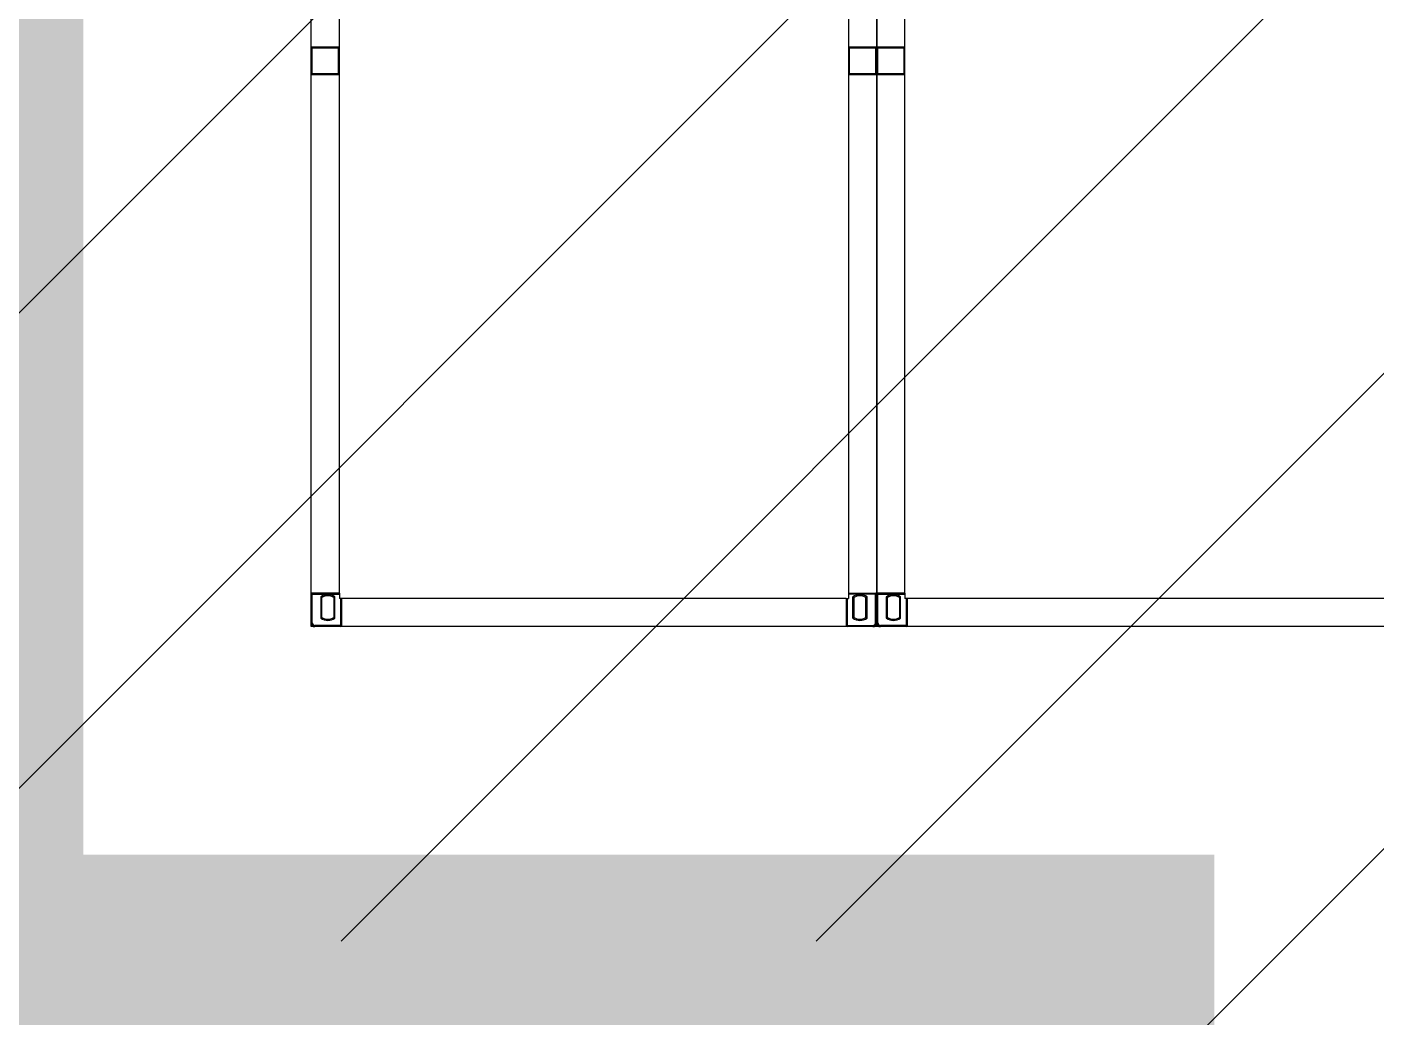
# Model space of a CAD drawing. Header units: millimetres. Extents: x 4133871 to 4440428, y -545651 to -495191.
# Drawn here: x 4434452.8 to 4434882.1, y -501207.2 to -500892.3 of the extents above; entities that cross this region are included whole.
import ezdxf

# ---------------------------------------------------------------- set-up
doc = ezdxf.new("R2010")
doc.units = ezdxf.units.MM
doc.header["$LTSCALE"] = 60
doc.layers.add('3', color=3, linetype='Continuous')

# ---------------------------------------------------------------- blocks, each defined once
blk = doc.blocks.new('KEY PLAN_NEW')
at = {"color": 253}
for p, q in [((-1460.86, -1608.38), (-1460.86, -1495.5)), ((-1406.86, -1495.5), (-1406.86, -1608.38)), ((-1400.86, -1608.38), (-1400.86, -1495.5)), ((-1463.86, -1550.44), (-1463.86, -1553.44)), ((-1463.86, -1550.44), (-1460.86, -1550.44)), ((-1463.74, -1553.32), (-1463.74, -1550.56)), ((-1463.74, -1550.56), (-1460.98, -1550.56)), ((-1460.98, -1550.56), (-1460.98, -1553.32)), ((-1460.98, -1550.56), (-1460.98, -1553.32)), ((-1460.86, -1553.44), (-1460.86, -1550.44)), ((-1406.86, -1550.44), (-1406.86, -1553.44)), ((-1406.86, -1550.44), (-1403.86, -1550.44)), ((-1406.74, -1553.32), (-1406.74, -1550.56)), ((-1406.74, -1550.56), (-1403.98, -1550.56)), ((-1403.98, -1550.56), (-1403.98, -1553.32)), ((-1403.98, -1550.56), (-1403.98, -1553.32)), ((-1403.86, -1553.44), (-1403.86, -1550.44)), ((-1403.86, -1550.44), (-1403.86, -1553.44)), ((-1403.86, -1550.44), (-1400.86, -1550.44)), ((-1403.74, -1553.32), (-1403.74, -1550.56)), ((-1403.74, -1550.56), (-1400.98, -1550.56)), ((-1400.98, -1550.56), (-1400.98, -1553.32)), ((-1400.98, -1550.56), (-1400.98, -1553.32)), ((-1400.86, -1553.44), (-1400.86, -1550.44)), ((-1460.86, -1553.44), (-1463.86, -1553.44)), ((-1460.98, -1553.32), (-1463.74, -1553.32)), ((-1403.86, -1553.44), (-1406.86, -1553.44)), ((-1403.98, -1553.32), (-1406.74, -1553.32)), ((-1400.86, -1553.44), (-1403.86, -1553.44)), ((-1400.98, -1553.32), (-1403.74, -1553.32)), ((-1460.86, -1608.38), (-1460.86, -1608.94)), ((-1406.86, -1608.38), (-1406.86, -1608.94)), ((-1400.86, -1608.38), (-1400.86, -1608.94)), ((-1460.62, -1608.94), (-1460.86, -1608.94)), ((-1407.1, -1608.94), (-1460.62, -1608.94)), ((-1407.1, -1608.94), (-1406.86, -1608.94)), ((-1400.62, -1608.94), (-1400.86, -1608.94)), ((-1347.1, -1608.94), (-1400.62, -1608.94))]:
    blk.add_line(p, q, dxfattribs=at)
at = {"color": 253, "linetype": 'Continuous'}
for p, q in [((-1460.86, -1608.38), (-1463.86, -1608.38)), ((-1463.74, -1608.38), (-1463.74, -1608.5)), ((-1406.86, -1608.38), (-1403.86, -1608.38)), ((-1403.98, -1608.38), (-1403.98, -1608.5)), ((-1400.86, -1608.38), (-1403.86, -1608.38)), ((-1403.74, -1608.38), (-1403.74, -1608.5)), ((-1463.74, -1608.5), (-1463.86, -1608.5)), ((-1463.74, -1608.5), (-1460.86, -1608.5)), ((-1463.74, -1611.53), (-1463.74, -1608.5)), ((-1462.84, -1608.78), (-1462.84, -1611.04)), ((-1462.72, -1610.98), (-1462.72, -1608.85)), ((-1461.45, -1608.85), (-1461.45, -1610.98)), ((-1461.33, -1611.04), (-1461.33, -1608.78)), ((-1460.74, -1608.94), (-1460.74, -1611.82)), ((-1460.62, -1608.94), (-1460.62, -1611.94)), ((-1407.1, -1608.94), (-1407.1, -1611.94)), ((-1406.98, -1608.94), (-1406.98, -1611.82)), ((-1403.98, -1608.5), (-1406.86, -1608.5)), ((-1406.4, -1611.04), (-1406.4, -1608.78)), ((-1406.28, -1608.85), (-1406.28, -1610.98)), ((-1405.01, -1610.98), (-1405.01, -1608.85)), ((-1404.89, -1608.78), (-1404.89, -1611.04)), ((-1403.98, -1608.5), (-1403.86, -1608.5)), ((-1403.98, -1611.53), (-1403.98, -1608.5)), ((-1403.74, -1608.5), (-1403.86, -1608.5)), ((-1403.74, -1608.5), (-1400.86, -1608.5)), ((-1403.74, -1611.53), (-1403.74, -1608.5)), ((-1402.84, -1608.78), (-1402.84, -1611.04)), ((-1402.72, -1610.98), (-1402.72, -1608.85)), ((-1401.45, -1608.85), (-1401.45, -1610.98)), ((-1401.33, -1611.04), (-1401.33, -1608.78)), ((-1400.74, -1608.94), (-1400.74, -1611.82)), ((-1400.62, -1608.94), (-1400.62, -1611.94)), ((-1463.74, -1611.53), (-1463.86, -1611.53)), ((-1463.74, -1611.82), (-1463.74, -1611.82)), ((-1463.74, -1611.82), (-1463.74, -1611.82)), ((-1463.45, -1611.82), (-1463.45, -1611.94)), ((-1460.74, -1611.82), (-1463.45, -1611.82)), ((-1460.74, -1611.94), (-1460.74, -1611.82)), ((-1460.62, -1611.82), (-1460.74, -1611.82)), ((-1407.1, -1611.82), (-1406.98, -1611.82)), ((-1406.98, -1611.94), (-1406.98, -1611.82)), ((-1406.98, -1611.82), (-1404.27, -1611.82)), ((-1404.27, -1611.82), (-1404.27, -1611.94)), ((-1403.98, -1611.53), (-1403.86, -1611.53)), ((-1403.98, -1611.82), (-1403.98, -1611.82)), ((-1403.98, -1611.82), (-1403.98, -1611.82)), ((-1403.74, -1611.53), (-1403.86, -1611.53)), ((-1403.74, -1611.82), (-1403.74, -1611.82)), ((-1403.74, -1611.82), (-1403.74, -1611.82)), ((-1403.45, -1611.82), (-1403.45, -1611.94)), ((-1400.74, -1611.82), (-1403.45, -1611.82)), ((-1400.74, -1611.94), (-1400.74, -1611.82)), ((-1400.62, -1611.82), (-1400.74, -1611.82))]:
    blk.add_line(p, q, dxfattribs=at)
at = {"color": 253}
for points in [[(-1463.86, -1491.94), (-1403.86, -1491.94), (-1403.86, -1611.94), (-1463.86, -1611.94)], [(-1403.86, -1491.94), (-1343.86, -1491.94), (-1343.86, -1611.94), (-1403.86, -1611.94)]]:
    blk.add_lwpolyline(points, close=True, dxfattribs=at)
at = {"color": 253, "linetype": 'Continuous'}
for centre, radius, start, end in [((-1463.74, -1608.5), 0.12, 90, 180), ((-1403.98, -1608.5), 0.12, 0, 90), ((-1403.74, -1608.5), 0.12, 90, 180), ((-1462.08, -1609.91), 1.36, 56.2792, 123.7208), ((-1462.08, -1609.91), 1.24, 59.1964, 120.8036), ((-1405.64, -1609.91), 1.36, 56.2792, 123.7208), ((-1405.64, -1609.91), 1.24, 59.1964, 120.8036), ((-1402.08, -1609.91), 1.36, 56.2792, 123.7208), ((-1402.08, -1609.91), 1.24, 59.1964, 120.8036), ((-1462.08, -1609.91), 1.36, 236.2792, 303.7208), ((-1462.08, -1609.91), 1.24, 239.1964, 300.8036), ((-1405.64, -1609.91), 1.36, 236.2792, 303.7208), ((-1405.64, -1609.91), 1.24, 239.1964, 300.8036), ((-1402.08, -1609.91), 1.36, 236.2792, 303.7208), ((-1402.08, -1609.91), 1.24, 239.1964, 300.8036), ((-1463.45, -1611.53), 0.41, 180, 270), ((-1463.45, -1611.53), 0.29, 180, 270), ((-1460.74, -1611.82), 0.12, 270, 0), ((-1406.98, -1611.82), 0.12, 180, 270), ((-1404.27, -1611.53), 0.41, 270, 0), ((-1404.27, -1611.53), 0.29, 270, 0), ((-1403.45, -1611.53), 0.41, 180, 270), ((-1403.45, -1611.53), 0.29, 180, 270), ((-1400.74, -1611.82), 0.12, 270, 0)]:
    blk.add_arc(centre, radius, start, end, dxfattribs=at)
for points, knots in [([(-1462.84, -1608.78), (-1462.84, -1608.78, 46), (-1462.84, -1608.78, 46), (-1462.83, -1608.78, 46), (-1462.83, -1608.78, 46), (-1462.83, -1608.78, 46), (-1462.83, -1608.79, 46), (-1462.83, -1608.79, 46), (-1462.82, -1608.79, 46), (-1462.82, -1608.79, 46), (-1462.81, -1608.8, 46), (-1462.81, -1608.8, 46), (-1462.8, -1608.8, 46), (-1462.8, -1608.8, 46), (-1462.8, -1608.8, 46), (-1462.8, -1608.8, 46), (-1462.79, -1608.81, 46), (-1462.79, -1608.81, 46), (-1462.79, -1608.81, 46), (-1462.79, -1608.81, 46), (-1462.78, -1608.81, 46), (-1462.78, -1608.82, 46), (-1462.77, -1608.82, 46), (-1462.77, -1608.82, 46), (-1462.76, -1608.82, 46), (-1462.76, -1608.82, 46), (-1462.76, -1608.82, 46), (-1462.76, -1608.82, 46), (-1462.76, -1608.83, 46), (-1462.76, -1608.83, 46), (-1462.75, -1608.83, 46), (-1462.75, -1608.83, 46), (-1462.74, -1608.83, 46), (-1462.74, -1608.83, 46), (-1462.74, -1608.84, 46), (-1462.74, -1608.84, 46), (-1462.74, -1608.84, 46), (-1462.74, -1608.84, 46), (-1462.73, -1608.84, 46), (-1462.73, -1608.84, 46), (-1462.73, -1608.84, 46), (-1462.73, -1608.84, 46), (-1462.73, -1608.84, 46), (-1462.72, -1608.84, 46), (-1462.72, -1608.85, 46), (-1462.72, -1608.85, 46), (-1462.72, -1608.85, 46), (-1462.72, -1608.85, 46), (-1462.72, -1608.85, 46), (-1462.72, -1608.85, 46), (-1462.72, -1608.85, 46), (-1462.72, -1608.85, 46), (-1462.72, -1608.85, 46), (-1462.72, -1608.85, 46)], [0, 0, 0, 0, 0.00782, 0.00782, 0.015639, 0.031279, 0.031279, 0.062557, 0.062557, 0.125114, 0.125114, 0.187671, 0.187671, 0.21895, 0.21895, 0.234589, 0.234589, 0.250228, 0.250228, 0.312785, 0.312785, 0.375342, 0.375342, 0.437899, 0.437899, 0.453538, 0.453538, 0.469178, 0.469178, 0.500456, 0.500456, 0.563013, 0.563013, 0.62557, 0.62557, 0.641209, 0.641209, 0.656849, 0.656849, 0.688127, 0.688127, 0.750684, 0.750684, 0.813241, 0.813241, 0.828881, 0.828881, 0.84452, 0.84452, 0.875798, 0.875798, 0.938355, 1, 1, 1, 1]), ([(-1461.45, -1608.85), (-1461.45, -1608.85, 46), (-1461.45, -1608.85, 46), (-1461.45, -1608.85, 46), (-1461.44, -1608.85, 46), (-1461.44, -1608.85, 46), (-1461.44, -1608.85, 46), (-1461.44, -1608.85, 46), (-1461.44, -1608.85, 46), (-1461.44, -1608.85, 46), (-1461.44, -1608.84, 46), (-1461.44, -1608.84, 46), (-1461.43, -1608.84, 46), (-1461.43, -1608.84, 46), (-1461.43, -1608.84, 46), (-1461.43, -1608.84, 46), (-1461.43, -1608.84, 46), (-1461.43, -1608.84, 46), (-1461.43, -1608.84, 46), (-1461.43, -1608.84, 46), (-1461.42, -1608.83, 46), (-1461.42, -1608.83, 46), (-1461.41, -1608.83, 46), (-1461.41, -1608.83, 46), (-1461.41, -1608.83, 46), (-1461.41, -1608.83, 46), (-1461.4, -1608.82, 46), (-1461.4, -1608.82, 46), (-1461.4, -1608.82, 46), (-1461.4, -1608.82, 46), (-1461.4, -1608.82, 46), (-1461.39, -1608.82, 46), (-1461.39, -1608.82, 46), (-1461.38, -1608.81, 46), (-1461.38, -1608.81, 46), (-1461.37, -1608.81, 46), (-1461.37, -1608.81, 46), (-1461.37, -1608.81, 46), (-1461.37, -1608.8, 46), (-1461.37, -1608.8, 46), (-1461.36, -1608.8, 46), (-1461.36, -1608.8, 46), (-1461.36, -1608.8, 46), (-1461.35, -1608.8, 46), (-1461.35, -1608.79, 46), (-1461.34, -1608.79, 46), (-1461.34, -1608.79, 46), (-1461.33, -1608.79, 46), (-1461.33, -1608.78, 46), (-1461.33, -1608.78, 46), (-1461.33, -1608.78, 46), (-1461.33, -1608.78, 46), (-1461.33, -1608.78, 46), (-1461.33, -1608.78, 46)], [0, 0, 0, 0, 0.06206, 0.12459, 0.12459, 0.155854, 0.155854, 0.171487, 0.171487, 0.187119, 0.187119, 0.249648, 0.249648, 0.312178, 0.312178, 0.343442, 0.343442, 0.359075, 0.359075, 0.374707, 0.374707, 0.437236, 0.437236, 0.499766, 0.499766, 0.53103, 0.53103, 0.546663, 0.546663, 0.562295, 0.562295, 0.624824, 0.624824, 0.687353, 0.687353, 0.749883, 0.749883, 0.765515, 0.765515, 0.781147, 0.781147, 0.812412, 0.812412, 0.874941, 0.874941, 0.937471, 0.937471, 0.968735, 0.968735, 0.984368, 0.992184, 0.992184, 1, 1, 1, 1]), ([(-1406.28, -1608.85), (-1406.28, -1608.85, 46), (-1406.28, -1608.85, 46), (-1406.28, -1608.85, 46), (-1406.28, -1608.85, 46), (-1406.28, -1608.85, 46), (-1406.28, -1608.85, 46), (-1406.28, -1608.85, 46), (-1406.28, -1608.85, 46), (-1406.28, -1608.85, 46), (-1406.28, -1608.84, 46), (-1406.29, -1608.84, 46), (-1406.29, -1608.84, 46), (-1406.29, -1608.84, 46), (-1406.29, -1608.84, 46), (-1406.29, -1608.84, 46), (-1406.3, -1608.84, 46), (-1406.3, -1608.84, 46), (-1406.3, -1608.84, 46), (-1406.3, -1608.84, 46), (-1406.3, -1608.83, 46), (-1406.3, -1608.83, 46), (-1406.31, -1608.83, 46), (-1406.31, -1608.83, 46), (-1406.32, -1608.83, 46), (-1406.32, -1608.83, 46), (-1406.32, -1608.82, 46), (-1406.32, -1608.82, 46), (-1406.32, -1608.82, 46), (-1406.32, -1608.82, 46), (-1406.33, -1608.82, 46), (-1406.33, -1608.82, 46), (-1406.34, -1608.82, 46), (-1406.34, -1608.81, 46), (-1406.35, -1608.81, 46), (-1406.35, -1608.81, 46), (-1406.35, -1608.81, 46), (-1406.35, -1608.81, 46), (-1406.36, -1608.8, 46), (-1406.36, -1608.8, 46), (-1406.36, -1608.8, 46), (-1406.36, -1608.8, 46), (-1406.37, -1608.8, 46), (-1406.37, -1608.8, 46), (-1406.38, -1608.79, 46), (-1406.38, -1608.79, 46), (-1406.39, -1608.79, 46), (-1406.39, -1608.79, 46), (-1406.39, -1608.78, 46), (-1406.39, -1608.78, 46), (-1406.39, -1608.78, 46), (-1406.4, -1608.78, 46), (-1406.4, -1608.78, 46), (-1406.4, -1608.78, 46)], [0, 0, 0, 0, 0.06206, 0.12459, 0.12459, 0.155854, 0.155854, 0.171487, 0.171487, 0.187119, 0.187119, 0.249648, 0.249648, 0.312178, 0.312178, 0.343442, 0.343442, 0.359075, 0.359075, 0.374707, 0.374707, 0.437236, 0.437236, 0.499766, 0.499766, 0.53103, 0.53103, 0.546663, 0.546663, 0.562295, 0.562295, 0.624824, 0.624824, 0.687353, 0.687353, 0.749883, 0.749883, 0.765515, 0.765515, 0.781147, 0.781147, 0.812412, 0.812412, 0.874941, 0.874941, 0.937471, 0.937471, 0.968735, 0.968735, 0.984368, 0.992184, 0.992184, 1, 1, 1, 1]), ([(-1404.89, -1608.78), (-1404.89, -1608.78, 46), (-1404.89, -1608.78, 46), (-1404.89, -1608.78, 46), (-1404.89, -1608.78, 46), (-1404.89, -1608.78, 46), (-1404.89, -1608.79, 46), (-1404.9, -1608.79, 46), (-1404.9, -1608.79, 46), (-1404.91, -1608.79, 46), (-1404.91, -1608.8, 46), (-1404.92, -1608.8, 46), (-1404.92, -1608.8, 46), (-1404.92, -1608.8, 46), (-1404.93, -1608.8, 46), (-1404.93, -1608.8, 46), (-1404.93, -1608.81, 46), (-1404.93, -1608.81, 46), (-1404.93, -1608.81, 46), (-1404.94, -1608.81, 46), (-1404.94, -1608.81, 46), (-1404.95, -1608.82, 46), (-1404.95, -1608.82, 46), (-1404.96, -1608.82, 46), (-1404.96, -1608.82, 46), (-1404.96, -1608.82, 46), (-1404.96, -1608.82, 46), (-1404.96, -1608.82, 46), (-1404.97, -1608.83, 46), (-1404.97, -1608.83, 46), (-1404.97, -1608.83, 46), (-1404.97, -1608.83, 46), (-1404.98, -1608.83, 46), (-1404.98, -1608.83, 46), (-1404.99, -1608.84, 46), (-1404.99, -1608.84, 46), (-1404.99, -1608.84, 46), (-1404.99, -1608.84, 46), (-1404.99, -1608.84, 46), (-1404.99, -1608.84, 46), (-1404.99, -1608.84, 46), (-1404.99, -1608.84, 46), (-1405, -1608.84, 46), (-1405, -1608.84, 46), (-1405, -1608.85, 46), (-1405, -1608.85, 46), (-1405, -1608.85, 46), (-1405, -1608.85, 46), (-1405, -1608.85, 46), (-1405, -1608.85, 46), (-1405.01, -1608.85, 46), (-1405.01, -1608.85, 46), (-1405.01, -1608.85, 46), (-1405.01, -1608.85, 46)], [0, 0, 0, 0, 0.00782, 0.00782, 0.015639, 0.031279, 0.031279, 0.062557, 0.062557, 0.125114, 0.125114, 0.187671, 0.187671, 0.21895, 0.21895, 0.234589, 0.234589, 0.250228, 0.250228, 0.312785, 0.312785, 0.375342, 0.375342, 0.437899, 0.437899, 0.453538, 0.453538, 0.469178, 0.469178, 0.500456, 0.500456, 0.563013, 0.563013, 0.62557, 0.62557, 0.641209, 0.641209, 0.656849, 0.656849, 0.688127, 0.688127, 0.750684, 0.750684, 0.813241, 0.813241, 0.828881, 0.828881, 0.84452, 0.84452, 0.875798, 0.875798, 0.938355, 1, 1, 1, 1]), ([(-1402.84, -1608.78), (-1402.84, -1608.78, 46), (-1402.84, -1608.78, 46), (-1402.83, -1608.78, 46), (-1402.83, -1608.78, 46), (-1402.83, -1608.78, 46), (-1402.83, -1608.79, 46), (-1402.83, -1608.79, 46), (-1402.82, -1608.79, 46), (-1402.82, -1608.79, 46), (-1402.81, -1608.8, 46), (-1402.81, -1608.8, 46), (-1402.8, -1608.8, 46), (-1402.8, -1608.8, 46), (-1402.8, -1608.8, 46), (-1402.8, -1608.8, 46), (-1402.79, -1608.81, 46), (-1402.79, -1608.81, 46), (-1402.79, -1608.81, 46), (-1402.79, -1608.81, 46), (-1402.78, -1608.81, 46), (-1402.78, -1608.82, 46), (-1402.77, -1608.82, 46), (-1402.77, -1608.82, 46), (-1402.76, -1608.82, 46), (-1402.76, -1608.82, 46), (-1402.76, -1608.82, 46), (-1402.76, -1608.82, 46), (-1402.76, -1608.83, 46), (-1402.76, -1608.83, 46), (-1402.75, -1608.83, 46), (-1402.75, -1608.83, 46), (-1402.74, -1608.83, 46), (-1402.74, -1608.83, 46), (-1402.74, -1608.84, 46), (-1402.74, -1608.84, 46), (-1402.74, -1608.84, 46), (-1402.74, -1608.84, 46), (-1402.73, -1608.84, 46), (-1402.73, -1608.84, 46), (-1402.73, -1608.84, 46), (-1402.73, -1608.84, 46), (-1402.73, -1608.84, 46), (-1402.72, -1608.84, 46), (-1402.72, -1608.85, 46), (-1402.72, -1608.85, 46), (-1402.72, -1608.85, 46), (-1402.72, -1608.85, 46), (-1402.72, -1608.85, 46), (-1402.72, -1608.85, 46), (-1402.72, -1608.85, 46), (-1402.72, -1608.85, 46), (-1402.72, -1608.85, 46), (-1402.72, -1608.85, 46)], [0, 0, 0, 0, 0.00782, 0.00782, 0.015639, 0.031279, 0.031279, 0.062557, 0.062557, 0.125114, 0.125114, 0.187671, 0.187671, 0.21895, 0.21895, 0.234589, 0.234589, 0.250228, 0.250228, 0.312785, 0.312785, 0.375342, 0.375342, 0.437899, 0.437899, 0.453538, 0.453538, 0.469178, 0.469178, 0.500456, 0.500456, 0.563013, 0.563013, 0.62557, 0.62557, 0.641209, 0.641209, 0.656849, 0.656849, 0.688127, 0.688127, 0.750684, 0.750684, 0.813241, 0.813241, 0.828881, 0.828881, 0.84452, 0.84452, 0.875798, 0.875798, 0.938355, 1, 1, 1, 1]), ([(-1401.45, -1608.85), (-1401.45, -1608.85, 46), (-1401.45, -1608.85, 46), (-1401.45, -1608.85, 46), (-1401.44, -1608.85, 46), (-1401.44, -1608.85, 46), (-1401.44, -1608.85, 46), (-1401.44, -1608.85, 46), (-1401.44, -1608.85, 46), (-1401.44, -1608.85, 46), (-1401.44, -1608.84, 46), (-1401.44, -1608.84, 46), (-1401.43, -1608.84, 46), (-1401.43, -1608.84, 46), (-1401.43, -1608.84, 46), (-1401.43, -1608.84, 46), (-1401.43, -1608.84, 46), (-1401.43, -1608.84, 46), (-1401.43, -1608.84, 46), (-1401.43, -1608.84, 46), (-1401.42, -1608.83, 46), (-1401.42, -1608.83, 46), (-1401.41, -1608.83, 46), (-1401.41, -1608.83, 46), (-1401.41, -1608.83, 46), (-1401.41, -1608.83, 46), (-1401.4, -1608.82, 46), (-1401.4, -1608.82, 46), (-1401.4, -1608.82, 46), (-1401.4, -1608.82, 46), (-1401.4, -1608.82, 46), (-1401.39, -1608.82, 46), (-1401.39, -1608.82, 46), (-1401.38, -1608.81, 46), (-1401.38, -1608.81, 46), (-1401.37, -1608.81, 46), (-1401.37, -1608.81, 46), (-1401.37, -1608.81, 46), (-1401.37, -1608.8, 46), (-1401.37, -1608.8, 46), (-1401.36, -1608.8, 46), (-1401.36, -1608.8, 46), (-1401.36, -1608.8, 46), (-1401.35, -1608.8, 46), (-1401.35, -1608.79, 46), (-1401.34, -1608.79, 46), (-1401.34, -1608.79, 46), (-1401.33, -1608.79, 46), (-1401.33, -1608.78, 46), (-1401.33, -1608.78, 46), (-1401.33, -1608.78, 46), (-1401.33, -1608.78, 46), (-1401.33, -1608.78, 46), (-1401.33, -1608.78, 46)], [0, 0, 0, 0, 0.06206, 0.12459, 0.12459, 0.155854, 0.155854, 0.171487, 0.171487, 0.187119, 0.187119, 0.249648, 0.249648, 0.312178, 0.312178, 0.343442, 0.343442, 0.359075, 0.359075, 0.374707, 0.374707, 0.437236, 0.437236, 0.499766, 0.499766, 0.53103, 0.53103, 0.546663, 0.546663, 0.562295, 0.562295, 0.624824, 0.624824, 0.687353, 0.687353, 0.749883, 0.749883, 0.765515, 0.765515, 0.781147, 0.781147, 0.812412, 0.812412, 0.874941, 0.874941, 0.937471, 0.937471, 0.968735, 0.968735, 0.984368, 0.992184, 0.992184, 1, 1, 1, 1]), ([(-1462.84, -1611.04), (-1462.84, -1611.04, 46), (-1462.84, -1611.04, 46), (-1462.83, -1611.04, 46), (-1462.83, -1611.04, 46), (-1462.83, -1611.04, 46), (-1462.83, -1611.04, 46), (-1462.83, -1611.04, 46), (-1462.82, -1611.04, 46), (-1462.82, -1611.03, 46), (-1462.81, -1611.03, 46), (-1462.81, -1611.03, 46), (-1462.8, -1611.03, 46), (-1462.8, -1611.03, 46), (-1462.8, -1611.02, 46), (-1462.8, -1611.02, 46), (-1462.79, -1611.02, 46), (-1462.79, -1611.02, 46), (-1462.79, -1611.02, 46), (-1462.79, -1611.02, 46), (-1462.78, -1611.01, 46), (-1462.78, -1611.01, 46), (-1462.77, -1611.01, 46), (-1462.77, -1611.01, 46), (-1462.76, -1611, 46), (-1462.76, -1611, 46), (-1462.76, -1611, 46), (-1462.76, -1611, 46), (-1462.76, -1611, 46), (-1462.76, -1611, 46), (-1462.75, -1611, 46), (-1462.75, -1611, 46), (-1462.74, -1610.99, 46), (-1462.74, -1610.99, 46), (-1462.74, -1610.99, 46), (-1462.74, -1610.99, 46), (-1462.74, -1610.99, 46), (-1462.74, -1610.99, 46), (-1462.73, -1610.99, 46), (-1462.73, -1610.99, 46), (-1462.73, -1610.99, 46), (-1462.73, -1610.99, 46), (-1462.73, -1610.98, 46), (-1462.72, -1610.98, 46), (-1462.72, -1610.98, 46), (-1462.72, -1610.98, 46), (-1462.72, -1610.98, 46), (-1462.72, -1610.98, 46), (-1462.72, -1610.98, 46), (-1462.72, -1610.98, 46), (-1462.72, -1610.98, 46), (-1462.72, -1610.98, 46), (-1462.72, -1610.98, 46), (-1462.72, -1610.98, 46)], [0, 0, 0, 0, 0.00782, 0.00782, 0.015639, 0.031279, 0.031279, 0.062557, 0.062557, 0.125114, 0.125114, 0.187671, 0.187671, 0.21895, 0.21895, 0.234589, 0.234589, 0.250228, 0.250228, 0.312785, 0.312785, 0.375342, 0.375342, 0.437899, 0.437899, 0.453538, 0.453538, 0.469178, 0.469178, 0.500456, 0.500456, 0.563013, 0.563013, 0.62557, 0.62557, 0.641209, 0.641209, 0.656849, 0.656849, 0.688127, 0.688127, 0.750684, 0.750684, 0.813241, 0.813241, 0.828881, 0.828881, 0.84452, 0.84452, 0.875798, 0.875798, 0.938355, 1, 1, 1, 1]), ([(-1461.45, -1610.98), (-1461.45, -1610.98, 46), (-1461.45, -1610.98, 46), (-1461.45, -1610.98, 46), (-1461.44, -1610.98, 46), (-1461.44, -1610.98, 46), (-1461.44, -1610.98, 46), (-1461.44, -1610.98, 46), (-1461.44, -1610.98, 46), (-1461.44, -1610.98, 46), (-1461.44, -1610.98, 46), (-1461.44, -1610.98, 46), (-1461.43, -1610.99, 46), (-1461.43, -1610.99, 46), (-1461.43, -1610.99, 46), (-1461.43, -1610.99, 46), (-1461.43, -1610.99, 46), (-1461.43, -1610.99, 46), (-1461.43, -1610.99, 46), (-1461.43, -1610.99, 46), (-1461.42, -1610.99, 46), (-1461.42, -1610.99, 46), (-1461.41, -1611, 46), (-1461.41, -1611, 46), (-1461.41, -1611, 46), (-1461.41, -1611, 46), (-1461.4, -1611, 46), (-1461.4, -1611, 46), (-1461.4, -1611, 46), (-1461.4, -1611, 46), (-1461.4, -1611.01, 46), (-1461.39, -1611.01, 46), (-1461.39, -1611.01, 46), (-1461.38, -1611.01, 46), (-1461.38, -1611.02, 46), (-1461.37, -1611.02, 46), (-1461.37, -1611.02, 46), (-1461.37, -1611.02, 46), (-1461.37, -1611.02, 46), (-1461.37, -1611.02, 46), (-1461.36, -1611.03, 46), (-1461.36, -1611.03, 46), (-1461.36, -1611.03, 46), (-1461.35, -1611.03, 46), (-1461.35, -1611.03, 46), (-1461.34, -1611.04, 46), (-1461.34, -1611.04, 46), (-1461.33, -1611.04, 46), (-1461.33, -1611.04, 46), (-1461.33, -1611.04, 46), (-1461.33, -1611.04, 46), (-1461.33, -1611.04, 46), (-1461.33, -1611.04, 46), (-1461.33, -1611.04, 46)], [0, 0, 0, 0, 0.06206, 0.12459, 0.12459, 0.155854, 0.155854, 0.171487, 0.171487, 0.187119, 0.187119, 0.249648, 0.249648, 0.312178, 0.312178, 0.343442, 0.343442, 0.359075, 0.359075, 0.374707, 0.374707, 0.437236, 0.437236, 0.499766, 0.499766, 0.53103, 0.53103, 0.546663, 0.546663, 0.562295, 0.562295, 0.624824, 0.624824, 0.687353, 0.687353, 0.749883, 0.749883, 0.765515, 0.765515, 0.781147, 0.781147, 0.812412, 0.812412, 0.874941, 0.874941, 0.937471, 0.937471, 0.968735, 0.968735, 0.984368, 0.992184, 0.992184, 1, 1, 1, 1]), ([(-1406.28, -1610.98), (-1406.28, -1610.98, 46), (-1406.28, -1610.98, 46), (-1406.28, -1610.98, 46), (-1406.28, -1610.98, 46), (-1406.28, -1610.98, 46), (-1406.28, -1610.98, 46), (-1406.28, -1610.98, 46), (-1406.28, -1610.98, 46), (-1406.28, -1610.98, 46), (-1406.28, -1610.98, 46), (-1406.29, -1610.98, 46), (-1406.29, -1610.99, 46), (-1406.29, -1610.99, 46), (-1406.29, -1610.99, 46), (-1406.29, -1610.99, 46), (-1406.3, -1610.99, 46), (-1406.3, -1610.99, 46), (-1406.3, -1610.99, 46), (-1406.3, -1610.99, 46), (-1406.3, -1610.99, 46), (-1406.3, -1610.99, 46), (-1406.31, -1611, 46), (-1406.31, -1611, 46), (-1406.32, -1611, 46), (-1406.32, -1611, 46), (-1406.32, -1611, 46), (-1406.32, -1611, 46), (-1406.32, -1611, 46), (-1406.32, -1611, 46), (-1406.33, -1611.01, 46), (-1406.33, -1611.01, 46), (-1406.34, -1611.01, 46), (-1406.34, -1611.01, 46), (-1406.35, -1611.02, 46), (-1406.35, -1611.02, 46), (-1406.35, -1611.02, 46), (-1406.35, -1611.02, 46), (-1406.36, -1611.02, 46), (-1406.36, -1611.02, 46), (-1406.36, -1611.03, 46), (-1406.36, -1611.03, 46), (-1406.37, -1611.03, 46), (-1406.37, -1611.03, 46), (-1406.38, -1611.03, 46), (-1406.38, -1611.04, 46), (-1406.39, -1611.04, 46), (-1406.39, -1611.04, 46), (-1406.39, -1611.04, 46), (-1406.39, -1611.04, 46), (-1406.39, -1611.04, 46), (-1406.4, -1611.04, 46), (-1406.4, -1611.04, 46), (-1406.4, -1611.04, 46)], [0, 0, 0, 0, 0.06206, 0.12459, 0.12459, 0.155854, 0.155854, 0.171487, 0.171487, 0.187119, 0.187119, 0.249648, 0.249648, 0.312178, 0.312178, 0.343442, 0.343442, 0.359075, 0.359075, 0.374707, 0.374707, 0.437236, 0.437236, 0.499766, 0.499766, 0.53103, 0.53103, 0.546663, 0.546663, 0.562295, 0.562295, 0.624824, 0.624824, 0.687353, 0.687353, 0.749883, 0.749883, 0.765515, 0.765515, 0.781147, 0.781147, 0.812412, 0.812412, 0.874941, 0.874941, 0.937471, 0.937471, 0.968735, 0.968735, 0.984368, 0.992184, 0.992184, 1, 1, 1, 1]), ([(-1404.89, -1611.04), (-1404.89, -1611.04, 46), (-1404.89, -1611.04, 46), (-1404.89, -1611.04, 46), (-1404.89, -1611.04, 46), (-1404.89, -1611.04, 46), (-1404.89, -1611.04, 46), (-1404.9, -1611.04, 46), (-1404.9, -1611.04, 46), (-1404.91, -1611.03, 46), (-1404.91, -1611.03, 46), (-1404.92, -1611.03, 46), (-1404.92, -1611.03, 46), (-1404.92, -1611.03, 46), (-1404.93, -1611.02, 46), (-1404.93, -1611.02, 46), (-1404.93, -1611.02, 46), (-1404.93, -1611.02, 46), (-1404.93, -1611.02, 46), (-1404.94, -1611.02, 46), (-1404.94, -1611.01, 46), (-1404.95, -1611.01, 46), (-1404.95, -1611.01, 46), (-1404.96, -1611.01, 46), (-1404.96, -1611, 46), (-1404.96, -1611, 46), (-1404.96, -1611, 46), (-1404.96, -1611, 46), (-1404.97, -1611, 46), (-1404.97, -1611, 46), (-1404.97, -1611, 46), (-1404.97, -1611, 46), (-1404.98, -1610.99, 46), (-1404.98, -1610.99, 46), (-1404.99, -1610.99, 46), (-1404.99, -1610.99, 46), (-1404.99, -1610.99, 46), (-1404.99, -1610.99, 46), (-1404.99, -1610.99, 46), (-1404.99, -1610.99, 46), (-1404.99, -1610.99, 46), (-1404.99, -1610.99, 46), (-1405, -1610.98, 46), (-1405, -1610.98, 46), (-1405, -1610.98, 46), (-1405, -1610.98, 46), (-1405, -1610.98, 46), (-1405, -1610.98, 46), (-1405, -1610.98, 46), (-1405, -1610.98, 46), (-1405.01, -1610.98, 46), (-1405.01, -1610.98, 46), (-1405.01, -1610.98, 46), (-1405.01, -1610.98, 46)], [0, 0, 0, 0, 0.00782, 0.00782, 0.015639, 0.031279, 0.031279, 0.062557, 0.062557, 0.125114, 0.125114, 0.187671, 0.187671, 0.21895, 0.21895, 0.234589, 0.234589, 0.250228, 0.250228, 0.312785, 0.312785, 0.375342, 0.375342, 0.437899, 0.437899, 0.453538, 0.453538, 0.469178, 0.469178, 0.500456, 0.500456, 0.563013, 0.563013, 0.62557, 0.62557, 0.641209, 0.641209, 0.656849, 0.656849, 0.688127, 0.688127, 0.750684, 0.750684, 0.813241, 0.813241, 0.828881, 0.828881, 0.84452, 0.84452, 0.875798, 0.875798, 0.938355, 1, 1, 1, 1]), ([(-1402.84, -1611.04), (-1402.84, -1611.04, 46), (-1402.84, -1611.04, 46), (-1402.83, -1611.04, 46), (-1402.83, -1611.04, 46), (-1402.83, -1611.04, 46), (-1402.83, -1611.04, 46), (-1402.83, -1611.04, 46), (-1402.82, -1611.04, 46), (-1402.82, -1611.03, 46), (-1402.81, -1611.03, 46), (-1402.81, -1611.03, 46), (-1402.8, -1611.03, 46), (-1402.8, -1611.03, 46), (-1402.8, -1611.02, 46), (-1402.8, -1611.02, 46), (-1402.79, -1611.02, 46), (-1402.79, -1611.02, 46), (-1402.79, -1611.02, 46), (-1402.79, -1611.02, 46), (-1402.78, -1611.01, 46), (-1402.78, -1611.01, 46), (-1402.77, -1611.01, 46), (-1402.77, -1611.01, 46), (-1402.76, -1611, 46), (-1402.76, -1611, 46), (-1402.76, -1611, 46), (-1402.76, -1611, 46), (-1402.76, -1611, 46), (-1402.76, -1611, 46), (-1402.75, -1611, 46), (-1402.75, -1611, 46), (-1402.74, -1610.99, 46), (-1402.74, -1610.99, 46), (-1402.74, -1610.99, 46), (-1402.74, -1610.99, 46), (-1402.74, -1610.99, 46), (-1402.74, -1610.99, 46), (-1402.73, -1610.99, 46), (-1402.73, -1610.99, 46), (-1402.73, -1610.99, 46), (-1402.73, -1610.99, 46), (-1402.73, -1610.98, 46), (-1402.72, -1610.98, 46), (-1402.72, -1610.98, 46), (-1402.72, -1610.98, 46), (-1402.72, -1610.98, 46), (-1402.72, -1610.98, 46), (-1402.72, -1610.98, 46), (-1402.72, -1610.98, 46), (-1402.72, -1610.98, 46), (-1402.72, -1610.98, 46), (-1402.72, -1610.98, 46), (-1402.72, -1610.98, 46)], [0, 0, 0, 0, 0.00782, 0.00782, 0.015639, 0.031279, 0.031279, 0.062557, 0.062557, 0.125114, 0.125114, 0.187671, 0.187671, 0.21895, 0.21895, 0.234589, 0.234589, 0.250228, 0.250228, 0.312785, 0.312785, 0.375342, 0.375342, 0.437899, 0.437899, 0.453538, 0.453538, 0.469178, 0.469178, 0.500456, 0.500456, 0.563013, 0.563013, 0.62557, 0.62557, 0.641209, 0.641209, 0.656849, 0.656849, 0.688127, 0.688127, 0.750684, 0.750684, 0.813241, 0.813241, 0.828881, 0.828881, 0.84452, 0.84452, 0.875798, 0.875798, 0.938355, 1, 1, 1, 1]), ([(-1401.45, -1610.98), (-1401.45, -1610.98, 46), (-1401.45, -1610.98, 46), (-1401.45, -1610.98, 46), (-1401.44, -1610.98, 46), (-1401.44, -1610.98, 46), (-1401.44, -1610.98, 46), (-1401.44, -1610.98, 46), (-1401.44, -1610.98, 46), (-1401.44, -1610.98, 46), (-1401.44, -1610.98, 46), (-1401.44, -1610.98, 46), (-1401.43, -1610.99, 46), (-1401.43, -1610.99, 46), (-1401.43, -1610.99, 46), (-1401.43, -1610.99, 46), (-1401.43, -1610.99, 46), (-1401.43, -1610.99, 46), (-1401.43, -1610.99, 46), (-1401.43, -1610.99, 46), (-1401.42, -1610.99, 46), (-1401.42, -1610.99, 46), (-1401.41, -1611, 46), (-1401.41, -1611, 46), (-1401.41, -1611, 46), (-1401.41, -1611, 46), (-1401.4, -1611, 46), (-1401.4, -1611, 46), (-1401.4, -1611, 46), (-1401.4, -1611, 46), (-1401.4, -1611.01, 46), (-1401.39, -1611.01, 46), (-1401.39, -1611.01, 46), (-1401.38, -1611.01, 46), (-1401.38, -1611.02, 46), (-1401.37, -1611.02, 46), (-1401.37, -1611.02, 46), (-1401.37, -1611.02, 46), (-1401.37, -1611.02, 46), (-1401.37, -1611.02, 46), (-1401.36, -1611.03, 46), (-1401.36, -1611.03, 46), (-1401.36, -1611.03, 46), (-1401.35, -1611.03, 46), (-1401.35, -1611.03, 46), (-1401.34, -1611.04, 46), (-1401.34, -1611.04, 46), (-1401.33, -1611.04, 46), (-1401.33, -1611.04, 46), (-1401.33, -1611.04, 46), (-1401.33, -1611.04, 46), (-1401.33, -1611.04, 46), (-1401.33, -1611.04, 46), (-1401.33, -1611.04, 46)], [0, 0, 0, 0, 0.06206, 0.12459, 0.12459, 0.155854, 0.155854, 0.171487, 0.171487, 0.187119, 0.187119, 0.249648, 0.249648, 0.312178, 0.312178, 0.343442, 0.343442, 0.359075, 0.359075, 0.374707, 0.374707, 0.437236, 0.437236, 0.499766, 0.499766, 0.53103, 0.53103, 0.546663, 0.546663, 0.562295, 0.562295, 0.624824, 0.624824, 0.687353, 0.687353, 0.749883, 0.749883, 0.765515, 0.765515, 0.781147, 0.781147, 0.812412, 0.812412, 0.874941, 0.874941, 0.937471, 0.937471, 0.968735, 0.968735, 0.984368, 0.992184, 0.992184, 1, 1, 1, 1])]:
    blk.add_open_spline(points, degree=3, knots=knots, dxfattribs=at)

msp = doc.modelspace()

# ---------------------------------------------------------------- hatches: boundary and pattern name
at = {"layer": '3'}
h = msp.add_hatch(dxfattribs=at)
h.set_pattern_fill('ANSI31', color=256, scale=855.36)
h.set_pattern_definition([(45, (222650.51, -107751.94), (-75.603857, 75.603857), [])])
h.paths.add_polyline_path([(4434263.16, -500083.05), (4434443.16, -500083.05), (4434443.16, -499723.05), (4434983.16, -499723.05), (4434983.16, -499543.05), (4436083.16, -499543.05), (4436083.16, -499665.45), (4436923.52, -499665.45), (4436923.52, -500263.05), (4436983.16, -500263.05), (4436983.16, -501723.05), (4435732.16, -501723.05), (4435732.16, -501727.55), (4435723.16, -501727.55), (4435723.16, -501903.05), (4435163.16, -501903.05), (4435163.16, -501543.05), (4434803.16, -501543.05), (4434803.16, -501183.05), (4434443.16, -501183.05), (4434443.16, -500823.05), (4433903.16, -500823.05), (4433903.16, -500443.05), (4434263.16, -500443.05)])

# ---------------------------------------------------------------- linework, layer by layer
at = {"layer": '3', "const_width": 55}
msp.add_lwpolyline([(4434263.16, -500083.05), (4434443.16, -500083.05), (4434443.16, -499723.05), (4434983.16, -499723.05), (4434983.16, -499543.05), (4436083.16, -499543.05), (4436083.16, -499665.45), (4436923.52, -499665.45), (4436923.52, -500263.05), (4436983.16, -500263.05), (4436983.16, -501723.05), (4435732.16, -501723.05), (4435732.16, -501727.55), (4435723.16, -501727.55), (4435723.16, -501903.05), (4435163.16, -501903.05), (4435163.16, -501543.05), (4434803.16, -501543.05), (4434803.16, -501183.05), (4434443.16, -501183.05), (4434443.16, -500823.05), (4433903.16, -500823.05), (4433903.16, -500443.05), (4434263.16, -500443.05)], close=True, dxfattribs=at)

# ---------------------------------------------------------------- block references
at = {"xscale": 3, "yscale": 3, "zscale": 3}
msp.add_blockref('KEY PLAN_NEW', (4438934.75, -496247.22), dxfattribs=at)

doc.saveas('drawing.dxf')
